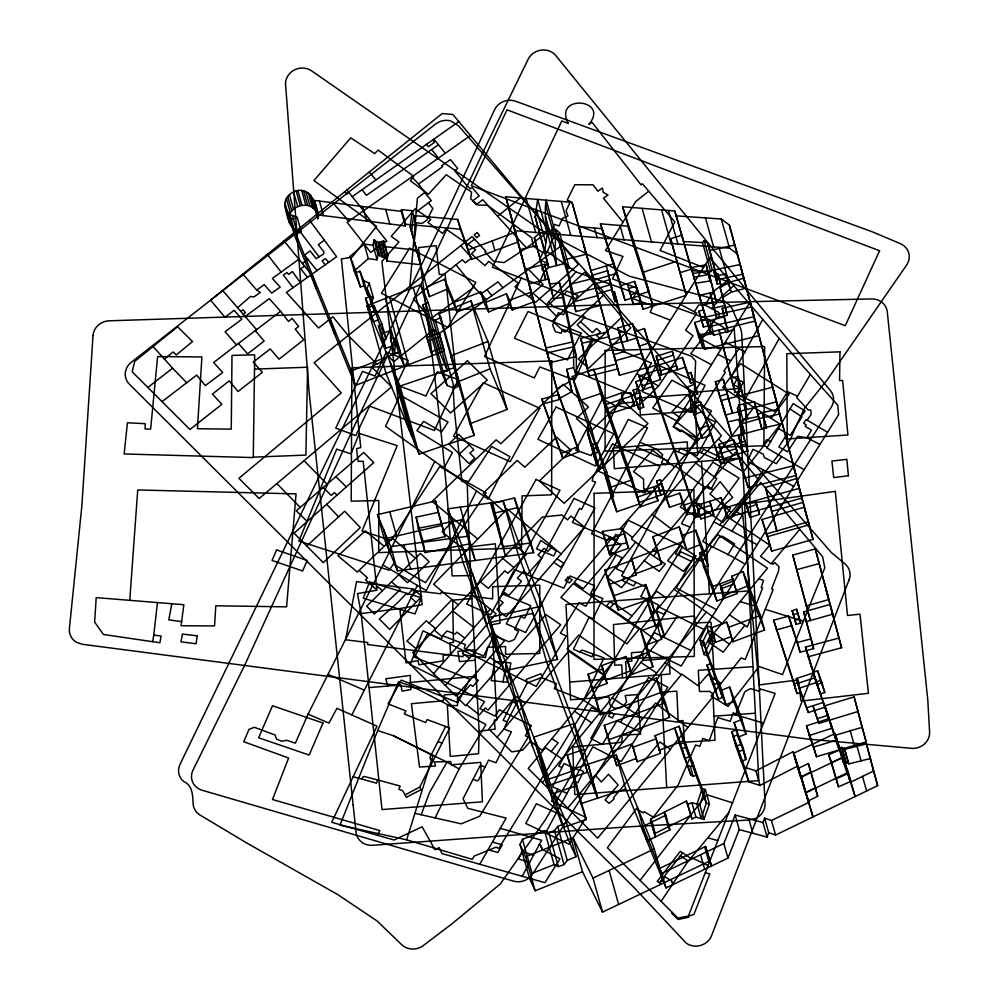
<?xml version="1.0" encoding="UTF-8"?>
<svg xmlns="http://www.w3.org/2000/svg" width="999" height="999" viewBox="0 0 999 999"><rect width="100%" height="100%" fill="white"/><g stroke="black" fill="none" stroke-linecap="round" stroke-linejoin="round"><path stroke-width="1.5" d="M576.398 377.347L573.663 367.632L573.601 346.853L547.127 352.909L559.34 398.539L572.002 391.62L569.517 379.033L576.398 377.347L576.323 356.556L563.623 297.465L553.571 298.564L548.726 278.871L545.691 279.645L534.315 237.787L539.11 233.591L555.781 229.383L559.515 232.655L559.765 234.116L557.679 234.515L567.232 268.506L569.318 268.119L569.068 266.646L565.334 263.374L556.618 265.572C550.524 244.405 542.607 222.552 546.203 200.187L572.04 202.347L581.593 236.338L729.495 248.152L737.537 254.196L812.999 539.41L771.727 551.186L762 519.492L804.245 507.23L806.68 516.371M505.731 196.728L529.22 283.816L545.691 279.645L543.868 271.778L548.663 267.595L556.618 265.572L555.019 250.587L555.756 234.178L546.203 200.187L505.731 196.728L559.34 398.539M254.508 369.118L254.67 354.845L231.993 355.369L231.256 429.158L197.44 428.721L201.898 356.943L157.617 356.556L150.649 429.158L145.08 428.983L145.23 423.688L127.422 422.752L124.163 453.958L253.284 457.592L254.508 369.118L307.605 367.22L305.881 455.082L253.122 457.18M742.307 457.967L614.373 468.693L613.324 448.076L687.187 441.895L687.787 453.484L697.552 452.659L694.43 392.245L695.616 361.014L691.495 356.218L553.521 306.718L548.688 301.848L575.973 271.94L703.421 317.295L716.832 323.239L723.189 327.21L726.76 332.679L734.203 328.771L738.723 388.524L758.815 780.606L574.787 794.592L572.614 747.077L621.878 742.294L622.115 735.139L640.609 734.253L637.861 694.53L625.187 695.566L626.535 701.86L623.476 705.906L619.43 707.991L614.135 708.204L609.927 704.757L609.003 696.865L570.566 699.775L565.996 604.457L749.125 590.859M410.277 682.417L410.377 675.386L385.826 678.771L387.749 686.013L400.786 684.864L402.11 691.121L410.864 689.547L410.277 682.417L476.161 676.198C472.415 611.176 468.943 546.141 467.195 481.068L461.95 481.431L454.395 410.577L453.047 386.138L457.255 384.94L445.117 274.338L439.248 274.463L436.051 245.629L418.431 247.64C432.255 356.78 447.602 465.846 452.06 575.899L470.779 575.536M476.161 676.198L479.108 731.293L478.571 753.733L450.262 756.418L447.352 705.556L457.467 705.594L457.604 694.03L444.218 694.892L443.256 700.786L411.413 703.696L419.505 767.07L435.539 765.971L434.315 761.937L450.661 761.55L451.436 764.797L480.681 762.387L482.43 801.797L382.005 809.565L361.176 613.561L357.48 593.568L376.923 590.234L363.211 461.326L358.117 461.363L356.543 448.738L360.751 447.54L341.383 258.941L352.01 257.205L376.561 226.386L313.948 180.544L350.724 137.862L374.662 153.596L378.122 150.075L413.711 176.361L410.414 180.794L428.434 194.256L446.291 174.738L471.565 192.12L470.729 198.938L478.034 205.107L487.287 205.17L531.755 237.812L533.241 246.079L542.832 252.647L547.077 251.473L575.973 271.94M129.77 600.299L137.725 489.972L296.054 493.868L286.601 606.843L215.796 605.781L214.56 625.961L181.069 625.724L183.866 604.72L96.204 597.614L94.63 622.077L103.446 634.477L159.89 642.757L161.089 636.013L153.759 635.039L152.71 641.57M409.865 286.288L417.37 198.289L424.712 192.482L418.581 184.003L411.8 176.91L347.128 222.302L370.691 252.46L386.775 240.996L363.199 211.401M413.211 287.587L366.995 305.682L386.113 373.663L419.118 454.083L474.225 435.339L469.917 423.813L507.08 409.465L487.962 341.471L470.929 300.836L439.023 313.736L440.821 317.495L459.927 385.489L454.333 388.236L447.077 385.489L441.795 372.814L447.39 370.754L428.271 302.759L420.754 284.69L413.211 287.587L432.317 355.582L430.906 352.073L426.81 337.5L439.123 332.63L444.255 351.036L404.383 366.283L398.626 353.059L394.617 352.997L390.522 338.424L391.246 330.232L381.743 333.753L385.839 348.326L395.342 344.805L391.246 330.232M394.617 352.997L395.342 344.805M153.759 635.039L157.455 602.609M415.896 247.552L410.202 226.736L412.212 210.664L401.511 209.69L401.261 211.376L405.357 225.949L318.743 215.01L314.648 200.449L401.261 211.376M411.563 231.593L413.586 215.522L457.629 219.455L471.391 259.478L518.244 241.883L508.678 207.892M360.402 287.013L356.306 272.452L359.927 271.204L364.023 285.764L360.402 287.013L354.208 270.979L368.331 258.641L377.147 259.84L373.052 245.267L373.938 239.947L377.859 242.407L383.778 241.084L382.767 246.428L386.863 261.001L420.679 264.723L414.298 241.308L416.308 225.225L412.212 210.664M535.177 216.795L537.637 199.425L547.202 233.416L544.73 250.786L548.663 267.595L535.177 216.795L544.73 250.786M743.044 749.887L743.281 748.101L738.149 734.764L733.141 736.563L738.586 751.635L743.044 749.887L745.778 759.602L741.32 761.35L748.838 781.88L759.989 785.439L797.177 766.283L793.081 751.71L755.893 770.866L744.742 767.307L731.78 731.705L736.775 729.907L734.115 722.564L741.92 719.442L729.632 686.987L721.827 690.109L725.923 704.682L733.728 701.56L729.632 686.987M745.778 759.602L743.281 748.101M405.357 225.949L405.606 224.263L401.511 209.69M377.147 259.84L378.034 254.52L373.938 239.947M171.778 603.758L168.819 619.88L181.731 621.64M502.959 681.992L506.605 662.412L510.901 662.999L507.092 682.18L491.171 680.631L494.992 661.45L506.605 662.412M386.863 261.001L387.874 255.657L383.778 241.084M318.743 215.01L317.832 218.756L313.736 204.183L314.648 200.449M285.402 208.416L289.847 214.398L297.24 217.432L301.336 232.005C288.574 230.469 287.05 215.647 284.99 205.582C284.24 198.501 289.772 192.844 296.129 190.846C312.05 186.688 317.37 207.068 317.832 218.756M289.498 222.989C284.128 205.782 313.099 197.49 317.457 214.872M406.643 839.822L433.004 755.556L393.406 735.714L377.697 730.556L339.96 825.174L406.643 839.822L472.19 859.315L474.263 856.018L496.203 847.152L498.726 848.488L580.769 715.222L682.604 546.603L628.234 520.279L609.815 551.723L616.358 554.482L585.764 606.343L579.045 602.684L560.377 633.179L566.308 635.976L536.226 686.4L423.052 630.794L410.239 664.522L484.503 701.585L479.92 708.641L494.992 716.121L499.25 709.752L531.393 725.649L525.324 735.739L528.234 737.125L479.67 816.295L461.188 823.825L414.523 813.248M516.258 703.433L512.45 701.922L503.071 720.416L507.042 721.79L527.247 682.829L526.136 679.407L540.909 673.751L542.657 678.109L556.53 683.678L554.22 688.586L583.591 700.174L603.983 657.841L593.294 654.095L591.995 656.793L573.376 649.313L589.21 617.145L593.106 618.531L602.884 598.463L590.596 593.756L594.53 585.639L570.017 575.998L563.811 588.124L539.872 578.658L539.398 579.82L514.448 569.555L501.96 593.706L530.694 605.656L524.612 618.119L520.879 616.57L514.635 629.382L518.531 631.218L514.51 639.447L509.04 641.758L493.906 635.789L483.678 655.931L464.123 648.164L465.459 644.592L443.044 635.876L441.346 638.948L427.734 633.453L414.36 657.142L469.78 679.245L457.829 702.622L401.273 680.119L388.062 703.858L405.894 710.938L404.37 713.948L425.624 722.564L427.122 719.58L449.7 728.009L419.717 787.087L421.116 789.672L406.331 797.252L402.709 790.646L398.826 789.36L400.174 786.063L377.622 779.919L376.486 783.166L353.159 776.722L331.705 822.277L394.068 840.022L422.14 826.785L434.94 849.724L439.223 847.602L442.02 853.596L544.917 882.704L559.952 858.815L541.77 849.013L542.245 847.939L540.609 846.94L541.183 845.654L539.248 844.63L522.165 876.31M650.461 820.416L655.469 836.862L650.461 820.416L651.111 818.805L686.35 801.123L691.97 818.943L695.978 817.207L703.945 819.417L699.849 804.857L705.306 789.422L702.197 788.548L679.045 726.298L655.057 735.701L660.327 753.396L637.212 761.762L631.93 744.03L612.649 751.148L616.745 765.709L636.026 758.591M703.945 819.417L709.402 803.995L705.306 789.422M762.974 822.539L735.152 815.009L739.248 829.582L767.07 837.112L762.974 822.539L764.61 818.131L771.465 820.479L808.903 802.372L793.081 751.71M767.07 837.112L768.706 832.704L764.61 818.131M421.178 814.759L429.545 792.457L446.953 762.162L459.115 768.905L435.139 817.919M763.561 723.126L688.398 916.046L677.896 918.056L607.38 847.751L636.4 808.678L643.206 812.924L644.118 811.688L653.346 817.157L678.159 785.027L695.566 744.979L699.737 746.378L702.809 738.423L709.228 740.634L717.831 717.544L730.169 721.365L733.366 712.574L735.501 714.809L763.561 723.126L775.174 693.393L760.264 688.935L759.327 691.283L750.349 688.623L744.829 691.795L735.501 714.809M720.654 587.587L721.328 585.876L733.216 581.081L734.34 583.866L721.153 588.761L720.654 587.587L723.376 597.302L723.875 598.463L737.062 593.581L731.855 576.223L743.019 571.59L760.451 615.459L764.547 630.032L732.829 641.808L726.685 622.19L711.625 627.684L706.867 625.799L699.912 639.86L704.008 654.432L707.542 656.093L722.464 697.439L718.343 699.163L711.088 679.682L706.992 665.122L711.113 663.598L703.446 641.52L699.912 639.86M723.376 597.302L724.05 595.591L721.328 585.876M803.408 621.203L782.529 674.6L759.165 666.545L728.046 706.405L711.101 696.016L741.071 657.966L745.316 659.39L773.101 589.597L771.628 588.973L778.558 570.953L778.983 566.67L774.787 562.624L773.139 564.01L771.091 563.836L760.464 556.368L769.692 545.154L730.619 518.918L760.676 482.392L822.627 556.755L824.774 567.857L803.408 621.203L765.284 609.328M729.47 614.835L747.302 626.972L762.624 587.999L761.188 587.512L763.511 580.369L758.753 578.783L722.265 623.651L706.343 612.012L627.734 708.366L612.15 697.864L542.445 782.667L597.689 838.149L670.629 749.3L659.815 741.982L613.374 797.926L614.085 799.025L609.053 803.308L605.094 799.949L618.156 785.039L608.541 774.3L601.336 781.967L595.192 775.099L567.744 808.104M361.85 779.133L362.612 777.21L364.21 776.46L377.622 779.919M535.152 890.771L525.599 856.78L572.951 837.749L582.504 871.74L535.152 890.771L529.545 878.396L532.042 873.326L554.083 864.635L558.354 866.62L564.06 864.572L567.257 860.401L576.098 856.667L566.545 822.676L553.583 793.456L576.71 785.589L571.291 769.68L616.158 755.019L625.711 789.023L666.021 887.936L727.971 858.066L723.875 843.493L735.152 815.009M727.971 858.066L739.248 829.582M654.557 834.989L655.207 833.378L651.111 818.805M715.371 381.693L725.311 415.134L732.429 413.199L723.264 379.345L715.371 381.693L727.946 421.89L740.359 419.043L737.474 408.254L738.835 404.97L754.445 401.91L761.937 428.971L766.495 427.847L762.374 412.649L778.296 409.19L782.392 423.763L766.47 427.21M738.835 404.97L742.931 419.543L741.57 422.827L744.655 433.578L761.937 428.971L754.445 401.91M377.697 730.556L398.451 681.867L411.763 686.151L485.964 724.45L459.115 768.905M466.945 484.178L491.658 446.478L509.927 456.68L488.124 499.188L444.105 467.919L452.46 452.522L416.933 430.644L423.651 421.341L441.583 431.868L448.089 422.077L400.075 395.179L385.527 426.323L434.777 461.463L308.067 714.148L295.354 743.194L286.85 740.284L281.73 741.246L276.486 739.11L275.125 735.002L254.345 727.297L249.026 729.345L243.731 741.72L288.624 758.016L272.502 799.512L379.87 830.594L377.435 835.326M385.839 348.326L382.542 340.234L386.064 338.661L378.022 320.055L373.339 321.69L369.655 312.887L374.363 310.851L371.041 303.134L366.945 288.574L369.305 283.229L363.736 280.769L359.927 271.204M371.041 303.134L373.401 297.789L369.305 283.229M703.596 267.445L660.077 250.462L674.824 221.853L642.444 183.791L641.046 184.84L592.12 122.377L588.811 124.475C610.539 98.614 552.659 93.831 568.356 123.539L561.813 120.916L492.432 267.295L538.548 284.49L544.38 271.416L541.783 268.831L548.201 263.436L539.41 259.952L543.119 252.085L546.565 253.197L554.807 234.827L550.536 233.029L554.507 224.438L559.078 225.936L562.499 218.331L567.932 216.009L566.058 210.739L570.491 201.498L567.207 200.112L574.787 184.74L593.019 184.827L597.926 191.246L602.372 188.012L603.159 192.245L608.016 195.03L603.471 198.214L622.964 222.215L605.506 250.574L622.964 256.443L612.499 278.896L637.387 288.224L633.241 298.851L652.971 305.744L650.237 312.362L670.429 320.167L709.765 257.605L802.409 365.534L837.749 405.232L838.648 414.622L681.181 666.008L645.529 648.376L654.258 632.592L690.896 650.486M600.436 714.735L596.341 700.162L656.355 678.096L660.451 692.669L600.436 714.735L592.195 688.848L606.98 683.478L601.798 665.584L625.886 656.505L631.755 674.5L652.909 666.695L645.004 645.466L661.363 639.397L657.267 624.825L659.665 619.48L656.318 610.901L651.885 612.25L646.665 598.925L650.749 597.489L645.679 584.527L614.185 595.616L618.281 610.189L649.775 599.088L645.679 584.527M661.363 639.397L663.761 634.04L659.665 619.48M579.795 651.96L582.005 650.012L593.294 654.095M538.548 284.49L571.715 297.165L563.548 314.81L558.379 312.762L552.647 325.15L555.419 331.693L561.088 333.254L562.637 329.433L592.944 340.347L574.637 380.132L539.822 366.933L534.29 377.897L484.503 356.518L521.191 278.234M353.159 776.722L377.035 726.173L336.95 708.328L328.958 723.114L308.067 714.148M564.672 294.468L566.283 291.071L577.897 295.354L575.799 298.751L571.715 297.165M351.91 714.797L417.382 585.389L382.967 565.022M529.545 878.396L519.992 844.392L522.489 839.335L544.53 830.644L548.801 832.629L554.507 830.569L557.704 826.398L566.545 822.676M704.033 629.545L666.296 610.639L664.26 614.397L655.868 610.626L658.791 605.107L640.784 596.54L645.829 586.925L621.678 575.774L711.45 410.814L698.676 404.782L693.818 412.799L684.54 408.304L673.289 426.648L695.928 438.049M507.042 721.79L504.045 729.133L511.438 731.83L495.954 762.774L488.561 760.077L478.671 779.782L477.222 780.906L473.026 779.345L463.061 798.763L467.807 808.341L506.118 818.106L479.732 864.297M561.987 767.519L552.497 786.75L567.07 793.356L579.308 770.304L564.023 763.548L561.987 767.519L558.778 766.083L591.433 707.554L604.245 714.06L590.846 738.486L602.36 744.442L617.132 720.579L639.934 731.905L667.881 687.237L648.638 677.447L620.566 722.277M704.008 654.432L710.963 640.359L706.867 625.799M476.585 490.909L426.323 590.584L417.382 585.389M445.691 726.373L429.995 757.279L430.532 759.615L433.404 760.801M624.288 576.985L622.439 580.631L633.766 585.926L635.801 582.292M473.026 779.345L480.394 765.134L484.977 767.007M668.194 460.714L663.511 458.966L661.375 462.874L665.958 464.747L674.05 450.149L678.346 451.96L680.219 448.339L697.127 455.594L715.609 421.953L707.18 418.244M637.225 447.315L647.527 427.759L628.259 419.418L603.221 468.069L599.875 466.77L597.24 469.43L593.181 476.548L592.182 480.894L595.616 482.08L581.518 509.365L579.482 508.479L572.402 522.415L592.894 531.143L637.225 447.315L663.511 458.966M557.779 789.148L551.485 801.123L585.988 817.444L569.13 844.23L525.749 823.476L536.363 803.745L556.418 812.824L567.07 793.356M592.894 531.143L591.508 533.778L607.454 540.521L609.552 536.675L616.858 539.797M689.922 527.097L681.605 523.738L693.343 501.486L701.847 505.232L675.474 553.896L678.771 555.269L680.631 551.748L702.484 561.588L711.663 546.416L732.067 556.493L745.029 564.073M613.523 538.411L615.696 534.34L619.005 535.639L610.314 552.509L622.002 557.592L616.371 568.881L623.663 572.14M661.026 457.854L662.699 454.707L656.281 449.113L639.884 442.27M695.966 502.547L704.457 486.7L711.088 489.223L716.832 478.284L714.26 477.285L722.24 462.312L699.188 451.848M545.616 832.916L556.418 812.824M762.799 319.393L731.368 376.473L743.393 382.118L736.7 394.38L775.149 411.638L787.549 391.62L797.489 396.178L810.401 374.438M539.248 844.63L541.608 840.234L500.249 828.308M736.987 379.108L733.79 384.902L740.209 387.999M698.613 559.84L702.072 553.646L706.156 555.494M745.479 398.389L779.232 338.511M715.496 459.278L717.444 455.819L703.346 449.263L701.223 452.822M713.81 521.89L719.892 524.987L730.556 508.016L723.663 504.707L702.747 541.371L711.663 546.416M693.531 557.554L676.236 587.999L716.47 609.665M789.997 408.928L801.173 416.358L805.182 411.039L793.169 403.571L766.87 448.064L804.158 469.755M720.966 683.566L708.054 674.325L698.039 685.701L681.793 674.125L657.267 703.708L656.917 704.295L687.924 727.484L670.242 749.063M801.173 416.358L801.972 416.82L790.184 435.314L787.224 433.678L778.858 446.928L787.599 451.81L797.639 436.313L806.83 437.737L811.438 430.132L805.169 426.311L806.218 424.837L803.583 423.214L806.143 419.58L827.584 432.267M797.489 396.178L796.64 397.565L808.316 410.127L810.738 409.865L811.163 414.41L807.067 420.242M622.964 222.215L635.776 201.461L648.763 191.234M684.54 408.304L749.213 303.459M727.809 554.882L734.652 543.818L722.177 536.151L718.893 537.637L712.961 547.165M703.658 407.142L725.374 372.152L723.813 371.191L738.848 348.763L745.266 351.998M670.429 320.167L616.883 405.307L630.219 408.354L637.724 397.802L643.456 400.924L658.503 386.026L693.056 335.789L685.651 330.244L696.778 313.099L680.381 304.333M639.934 731.905L621.303 761.45L592.844 746.84L579.944 769.767L583.603 771.49L577.784 782.829L573.726 781.018M793.706 486.376L763.548 470.104L736.7 511.8L742.319 515.222L731.942 531.168L719.892 524.987M687.924 727.484L712.861 696.965M663.561 637.112L677.235 616.208M694.218 311.75L698.726 304.982L704.919 305.007L714.535 290.534L728.758 279.67M720.878 349.475L701.872 339.373L716.445 317.382L718.094 318.419L718.993 317.207L718.918 312.525L704.919 305.007M661.113 901.323L687.287 862.437L728.92 812.424M781.493 456.593L776.373 463.673L764.435 457.654L763.248 454.158L752.984 449.338L747.776 460.227L748.438 462.025L763.548 470.104M694.118 403.084L680.706 418.194L671.915 411.838L687.337 394.905L721.44 435.689L699.437 459.702L688.373 451.423L620.416 528.321L632.579 537.412L698.925 459.24M649.999 553.034L635.576 542.182L607.23 577.734L621.553 587.574L735.551 452.247L758.303 479.47L722.876 522.577L693.256 501.998M706.343 612.012L673.9 589.16L640.996 629.258L606.655 605.794L610.102 601.585L613.448 604.045L614.123 603.259L631.93 615.933L645.267 600.012L647.739 601.785L656.568 591.246L666.608 598.089M771.216 418.206L789.198 394.18L740.609 363.599L722.677 387.55L780.444 424.288L743.393 471.89L717.145 454.632L754.195 407.03M548.688 301.848L546.465 304.77L532.504 292.807L528.783 296.74L514.972 286.725L518.394 283.192L488.798 261.438L484.902 265.534L471.478 253.908L475.499 249.65L445.891 228.983L442.594 233.429L427.922 222.415L430.819 219.58L415.01 208.891L391.208 236.351L398.938 241.958L381.905 261.451L422.177 604.657L399.787 608.566L361.176 613.561M729.395 644.13L723.189 652.235L708.428 641.97L715.109 633.865L729.395 644.13L744.892 625.349M673.9 589.16L717.881 534.527L767.519 568.206L758.753 578.783M649.725 553.409L653.621 556.081L656.455 552.447L652.684 549.862M682.617 852.884L680.282 851.298L657.23 881.38L659.328 882.654L682.617 852.884L690.721 858.266M640.034 880.406L706.555 794.667L732.692 802.884M632.579 537.412L631.368 538.923L635.576 542.182M574.487 711.213L603.646 675.087L568.731 651.111L497.077 737.25L511.763 751.897L522.677 750.149L530.432 741.246L542.207 750.361L574.487 711.213L591.745 722.851M612.15 697.864L657.767 641.545L640.996 629.258M628.221 620.479L631.93 615.933M595.379 775.486L655.481 703.171L657.267 703.708M544.83 747.264L551.098 751.535L558.191 742.881L551.91 738.623M723.014 505.781L732.692 497.539L720.167 481.655L709.977 493.906L731.28 512.35M721.877 623.413L713.935 633.016L715.109 633.865M771.503 563.411L799.737 529.283M545.479 747.677L528.221 768.431L542.445 782.667M711.6 308.579L721.44 296.878L733.828 285.627M712.125 424.475L696.74 441.945L681.58 430.119L680.182 431.668L673.401 426.573L680.706 418.194M561.013 553.908L552.16 546.478L547.914 551.373L544.155 548.251L537.974 554.932L541.808 558.066L527.534 574.225L523.638 571.166L517.432 578.109L521.528 581.281L508.678 595.641L504.595 592.582L498.613 599.113L503.134 602.534L496.878 609.44L506.118 616.708L584.565 527.235L570.916 516.046L567.494 519.842L561.788 514.997L542.232 517.07L412.649 652.609L455.994 696.103L504.383 640.958L492.282 632.479L445.379 685.426M609.939 608.054L613.448 604.045M433.591 673.651L490.347 609.165L496.078 613.761L462.462 653.159L469.468 658.279M466.533 704.832L545.941 614.61L560.701 624.75L488.124 710.039L485.327 707.941L479.395 714.897L466.533 704.832L465.634 705.781L458.366 698.513L470.417 684.715L472.764 686.413L478.321 680.331L473.164 676.485M688.373 451.423L696.74 441.945M683.628 241.571L702.459 242.52L704.12 240.684L708.004 243.619L717.607 279.67L742.831 274.226M638.686 296.016L624.999 300.2L620.903 285.627L634.59 281.443L643.131 309.253L686.263 295.304L670.591 238.699L681.817 235.152L691.82 270.717L710.651 271.653L712.312 269.83L704.12 240.684M515.359 545.604L526.286 554.433L513.998 567.544L507.842 573.276L504.795 570.866L488.336 588.361L480.482 581.967M416.059 602.31L389.672 629.407L379.258 618.98L397.727 602.597L406.318 593.643L407.829 594.442L413.224 588.761L421.79 596.44L416.059 602.31L410.514 597.315L416.221 591.558M416.271 648.826L406.98 641.108L417.757 629.208L426.286 620.779L429.108 623.176L451.96 599.675L458.404 604.982M593.881 283.291L621.79 317.158L595.879 342.02L577.197 324.9L584.827 317.12L582.592 315.209L564.897 332.23L552.372 321.054L593.881 283.291L584.74 272.178L546.828 306.306L556.805 316.671M552.16 546.478L507.205 508.953L433.591 584.253L451.96 599.675M391.533 581.755L400.299 589.56L374.413 614.01L366.695 606.206L420.392 553.384L429.145 561.688L407.417 582.654L398.651 574.725M477.772 538.998L454.533 519.792L442.17 531.905L465.909 551.148M384.165 546.278L365.297 530.831L337.974 555.869L357.355 572.04L392.495 538.274L415.409 558.241M595.879 342.02L578.259 358.928L588.698 368.294L630.819 327.797L621.79 317.158M582.592 315.209L603.583 295.13M459.378 454.008L469.218 444.905L473.726 449.7L469.917 453.096L474.775 458.104L469.08 463.598L448.938 443.868L458.866 434.403L469.218 444.905M306.718 546.066L344.692 511.201L360.264 527.584L323.301 562.674L294.043 533.179L373.763 462.599L363.711 452.51L296.266 510.826L307.28 521.478M256.581 329.682L237.587 307.704L250.449 296.441L253.908 296.953L260.327 292.457L256.743 290.135L242.882 274.126L210.614 300.15L224.975 317.257L234.178 310.302L241.895 319.193L225.125 331.693L236.476 344.955L280.619 311.351L288.536 321.453L292.12 318.356L298.626 326.511L295.229 329.096L303.758 339.722L279.058 359.19L270.254 348.938L253.247 362.075L262.362 372.34L238.062 391.521L229.27 380.881L212.4 394.093L221.89 404.308L189.922 429.483L132.218 371.815L134.69 361.401L177.572 326.76L192.52 341.558L176.299 354.92L173.189 351.96L164.36 358.991L153.059 346.553M354.208 270.979L350.112 256.418L364.235 244.068L373.052 245.267M562.137 245.192L549.725 230.319L526.485 247.939L504.07 262.612L493.518 261.238L485.064 251.998L485.926 251.348L472.115 236.551L314.123 362.724L341.283 392.944L238.911 478.321L259.178 498.513L391.62 386.838L372.003 367.282L376.486 363.611L377.247 364.36L388.324 356.156L393.856 361.663L433.741 329.608L438.536 334.003L562.137 245.192L578.309 264.473L535.327 302.572L529.058 296.441L543.069 284.403L528.533 269.318M672.377 912.524L671.64 913.136L678.021 919.48L688.623 917.269L688.923 915.983L693.88 914.472L709.777 873.963L705.406 872.639M549.725 230.319L452.859 114.46L442.17 113.536L346.953 189.91L348.938 192.47L346.99 194.068L344.805 191.658L242.882 274.126M344.805 191.658L346.953 189.91M418.581 184.003L442.607 166.721L441.695 165.647L450.474 159.628L457.729 168.506L454.732 170.692L465.871 184.365L470.379 188.886L472.115 187.512L479.245 195.916L472.777 200.799L476.223 204.658L482.779 199.713L497.564 216.271L521.803 196.84M460.751 245.667L471.715 257.904L465.322 262.799L462.287 259.74L413.361 298.738L430.844 318.569L474.075 287.225L486.438 299.638M162.025 401.648L196.653 375.075L205.307 385.577L222.702 372.502L213.649 362.537L236.476 344.955M147.864 387.45L172.59 368.206L186.813 382.829M416.146 211.988L431.293 200.662L424.712 192.482M243.244 314.26L245.479 312.575L243.007 309.715L240.734 311.376M256.743 290.135L264.161 284.615L271.678 293.132L280.195 287.1L272.365 278.409L298.913 259.203L311.476 274.525L336.638 256.743L309.59 220.317M302.385 263.461L307.917 259.34L317.095 270.604M474.662 239.198L467.057 244.842L464.76 242.507M245.167 316.508L269.33 298.651L280.619 311.351M324.35 240.222L318.294 244.668L323.988 251.935L323.614 253.983L316.159 258.641L310.065 250.886L304.508 255.12L307.917 259.34M480.894 294.081L497.989 281.78L502.897 287.749M304.508 266.109L300.711 268.856L307.542 277.335M348.938 192.47L352.247 196.628L458.903 121.528M311.476 274.525L286.413 292.395L318.544 328.047L332.892 316.758L348.201 335.539L376.486 363.611M470.504 135.477L411.8 176.91M445.367 153.297L438.436 144.743L366.371 195.379L362.063 189.673M374.775 239.947L379.533 255.644L383.579 257.13L387.874 255.657M727.322 315.284L720.192 287.762L728.383 282.505L743.756 278.296L740.097 264.523L713.636 270.117L717.245 284.153L720.541 283.504L720.891 285.264L728.708 283.704L731.118 292.22L722.926 297.465L727.322 315.284L716.758 317.769L710.102 292.982L699.225 295.342L691.121 267.62L706.218 264.735L710.027 280.931L695.604 283.279L693.855 277.322L708.94 274.438M556.605 388.823L569.268 381.905L566.795 369.318L573.663 367.632M405.119 794.867L419.717 787.087M655.207 833.378L690.446 815.696M801.186 776.785L810.888 771.94L808.416 763.586L798.563 768.219L812.999 816.945L801.186 776.785L808.016 801.061L817.706 796.228L810.888 771.94M428.271 302.759L422.689 304.82L427.959 317.495L435.227 320.254L440.821 317.495M616.158 755.019L637.337 807.08L646.89 841.083L669.917 829.769L668.244 826.697L664.148 812.125L665.821 815.196L642.794 826.51L661.925 873.363L666.021 887.936M862.512 776.423L873.551 771.041L866.445 743.893L844.754 749.337L844.267 748.251L842.232 748.663L841.67 747.352L839.372 747.951L851.011 782.005L862.512 776.423L866.608 790.983L775.561 835.039L768.706 832.704M866.608 790.983L877.646 785.614L866.445 743.893M723.875 843.493L661.925 873.363M806.181 792.657L848.288 772.302L843.218 757.454L831.668 762.487L838.486 786.775L850.049 781.742L843.218 757.454M808.416 763.586L815.246 787.874L805.394 792.507L793.805 753.221L835.014 733.516L855.107 796.578L848.288 772.302M835.014 733.516L841.845 757.791L800.636 777.509L797.177 766.283M659.752 868.368L705.556 846.478L711.488 866.058L705.556 846.478M582.504 871.74L602.572 912.112L709.652 861.051M602.572 912.112L593.019 878.121L654.295 848.938L637.337 807.08M382.542 340.234L378.446 325.662L381.968 324.101L373.926 305.482L369.243 307.118L365.559 298.326L370.267 296.278L366.945 288.574M838.486 786.775L828.683 754.794L840.496 749.562M835.514 779.083L847.327 773.838L841.845 757.791M721.827 690.109L718.88 682.642L714.248 684.59L718.343 699.163M718.88 682.642L722.464 697.439L718.381 682.866L711.113 663.598L715.209 678.159L711.088 679.682M691.97 818.943L687.874 804.37L691.882 802.647L699.849 804.857M444.742 279.258L426.698 286.975L429.433 296.691L447.477 288.961L444.742 279.258L454.258 302.285L456.993 311.988L483.479 301.661L480.744 291.958L454.258 302.285M572.327 376.498L591.133 428.009L587.524 429.358L587.574 433.042L590.022 440.834L592.657 444.592L596.241 443.094L606.73 472.015L613.561 496.303L611.288 497.065L616.745 511.75L639.372 503.983L632.042 478.221L593.706 369.293L572.327 376.498L579.158 400.786L597.951 452.297L594.355 453.646L594.405 457.33L596.853 465.122L599.487 468.881L603.059 467.382L596.241 443.094M506.468 293.743L509.203 303.459L488.598 312L485.876 302.297L506.468 293.743L509.552 300.299L512.275 310.002L533.953 301.798L529.857 287.225L549.862 362.625L576.323 356.556L572.227 341.995L559.527 282.892L549.475 284.003L544.63 264.298L525.137 269.243M743.019 571.59L747.115 586.163L724.05 595.591M562.712 458.279L561.338 453.421L577.547 446.753L558.828 394.468L541.833 399.076L562.712 458.279L578.921 451.61L577.547 446.753M732.966 579.02L719.779 583.903L723.875 598.463L716.845 600.948L703.858 567.407L699.762 552.834L703.858 551.161L695.691 530.294L682.529 535.327L686.625 549.887L699.787 544.855L695.691 530.294M703.858 567.407L707.954 565.734L703.858 551.161M459.927 385.489L458.141 381.718L490.034 368.831L470.929 300.836M746.016 757.816L738.211 737.137L746.016 734.015L741.92 719.442M659.153 750.261L683.141 740.871L679.045 726.298M430.906 352.073L443.219 347.202M426.81 337.5L428.221 341.009L440.159 336.463L439.123 332.63M633.191 390.234L638.174 388.286L639.597 392.657L643.693 407.23L638.698 409.028L633.191 390.234L638.698 409.028M469.917 423.813L450.799 355.819L487.962 341.471M700.324 401.76L710.988 435.089L701.947 438.361L690.846 404.895L700.324 401.76L703.059 411.476L696.428 413.574L690.571 396.578L687.836 386.863L694.904 384.14L690.784 372.49L688.011 373.526L690.734 383.229L693.506 382.192L690.784 372.49M690.571 396.578L697.639 393.856L694.904 384.14M385.264 298.289L404.383 366.283L355.369 385.489L351.273 370.929L400.287 351.71L394.53 338.486L390.522 338.424M468.668 249.762L515.509 232.168L531.218 292.083L509.552 300.299M593.706 369.293L600.536 393.581L607.904 414.448L634.502 405.719L631.768 396.004L630.594 392.632L621.266 393.044L603.271 399.35L636.138 492.794L661.9 484.09L664.622 493.806L660.976 495.092L659.452 490.734L656.73 481.019L660.289 479.682L669.53 507.267L682.517 502.909L679.782 493.194L666.795 497.552M659.452 490.734L663.011 489.398L660.289 479.682M605.894 680.144L629.982 671.066M692.17 760.626L696.266 775.187L693.131 776.298L690.883 775.012L684.727 758.478L680.631 743.905L685.139 742.207L689.235 756.78L706.293 803.121L701.136 818.568L697.04 803.995L702.197 788.548L706.293 803.121L709.402 803.995M618.281 610.189L608.99 584.577L636.251 574.875L635.714 573.713L661.575 564.123L652.772 536.75L679.208 526.898L682.529 535.327M656.867 551.323L683.304 541.47L679.208 526.898M635.714 573.713L631.618 559.153L657.479 549.562L652.772 536.75M645.004 645.466L640.921 630.906L657.267 624.825M732.829 641.808L728.733 627.247L760.451 615.459M625.886 656.505L627.659 659.939L648.813 652.135L640.921 630.906M616.745 765.709L604.245 725.336L665.446 702.796L656.355 678.096M608.341 739.909L669.542 717.357L665.446 702.796M355.369 385.489L294.243 234.603L290.16 220.042L297.24 217.432M294.243 234.603L301.336 232.005M710.963 640.359L715.721 642.257L730.781 636.763M701.947 438.361L699.225 428.646L708.254 425.374L720.841 463.898L738.923 458.366L733.516 439.635L719.03 444.305L724.45 462.624L719.03 444.305M592.195 688.848L588.099 674.275L602.884 668.918L601.798 665.584M527.247 682.829L542.345 677.372M637.212 761.762L633.116 747.19L656.231 738.835L655.057 735.701M634.602 394.455L639.597 392.657M693.568 414.61L696.428 413.574L687.836 386.863M737.225 746.777L741.32 761.35L735.876 746.265L740.871 744.48L736.775 729.907M608.99 584.577L604.894 570.017L632.155 560.302L636.251 574.875M716.845 600.948L712.762 586.388L719.779 583.903M718.106 454.183L736.201 448.651M609.777 554.857L605.681 540.284L624.5 533.666L622.602 528.521L602.409 531.393L609.777 554.857L628.596 548.239L624.5 533.666M663.761 634.04L660.414 625.474L655.981 626.823L650.761 613.498L654.845 612.062L650.749 597.489M688.149 765.296L690.396 766.583L693.531 765.484L686.5 747.065L681.992 748.763L690.883 775.012M638.174 388.286L642.27 402.859L634.502 405.719L633.329 402.347L624 402.747L606.006 409.066L599.175 384.777M648.463 372.939L652.497 386.501L643.231 389.747L639.123 376.186L657.829 369.83L656.493 365.771L682.442 357.492L688.011 373.526M641.857 385.901L660.551 379.545L644.367 328.559L634.964 331.668L645.891 367.932L696.503 516.008L723.85 507.467L727.484 517.707L748.064 511.525L750.149 517.42L759.565 514.373L755.456 500.611L745.878 503.196L745.341 501.81L724.75 507.992L721.116 497.752L693.768 506.293L696.503 516.008M643.693 407.23L635.776 381.668L649.762 376.798L693.768 506.293M638.498 391.383L643.231 389.747L639.123 376.186M640.371 506.793L637.637 497.077L655.207 491.008L653.821 486.85L657.941 500.711L640.371 506.793L607.904 414.448L601.086 390.159M616.745 511.75L609.914 487.475L632.554 479.695L632.042 478.221M366.995 305.682L400 386.101L455.119 367.345L450.799 355.819M792.182 610.714L796.553 609.228L797.951 613.374L800.686 623.089L796.178 624.375L792.182 610.714L796.178 624.375M794.904 620.429L799.287 618.93L796.553 609.228M549.487 778.883L572.614 771.016L567.195 755.107L583.803 749.5L532.929 613.299L490.459 622.29L533.666 737.2C551.173 775.923 556.93 818.693 576.098 856.667M572.614 771.016L586.263 819.58L563.149 827.447L462.962 562.25L447.952 508.828L503.221 501.236L542.532 606.031L557.542 659.452L504.108 670.853L489.085 617.432L447.952 508.828M579.158 400.786L600.536 393.581M611.288 497.065L604.457 472.777L606.73 472.015M586.263 819.58L580.844 803.671L625.711 789.023M638.873 502.509L660.976 495.092L656.73 481.019M644.367 328.559L648.463 343.132L639.06 346.241L632.442 323.501L617.869 327.934L624.5 351.486L613.861 354.757M651.186 382.642L647.09 368.082L656.455 364.972M808.366 712.512L797.726 683.366L814.784 677.759L818.868 689.135L824.774 707.267L808.366 712.512L799.088 688.224L796.365 678.521L813.423 672.901L839.21 749.887L866.183 741.895L854.108 696.877L824.974 705.769L829.058 720.329L818.843 723.376L812.949 705.756L818.843 723.376M799.088 688.224L816.158 682.604L813.423 672.901M605.182 404.732L634.565 395.092L635.963 399.313L640.971 397.515L635.776 381.668M683.191 240.01L674.762 210.976L622.614 206.743L632.167 240.747L653.034 306.119L643.481 272.128L676.71 261.313M797.889 682.717L800.624 692.432L797.027 693.593L794.305 683.878L797.889 682.717L796.365 678.521M679.782 493.194L684.278 505.019L692.457 502.36L695.192 512.075L687.012 514.735L682.517 502.909M817.507 684.278L822.052 682.804L817.657 670.816L813.498 672.09L816.22 681.805L820.379 680.531L824.787 692.519L820.241 693.993L816.158 682.604M723.126 458.866L747.677 450.961L738.773 419.405M750.149 517.42L747.414 507.704L756.767 504.52M682.442 357.492L685.177 367.207L661.538 374.787L657.442 360.214L673.501 355.07L672.29 351.298L656.293 356.256L661.538 374.787L659.215 375.487L648.463 343.132M806.505 725.811L829.07 718.593L836.475 740.172L813.773 747.015L806.505 725.811L809.24 735.526L816.495 756.718L839.21 749.887L824.974 705.769M809.24 735.526L831.792 728.308L827.696 713.736M738.411 435.901L743.318 452.347L738.411 435.901L742.994 434.44L744.942 441.246L734.877 444.493L748.114 487.537L796.091 475.487L779.67 414.048L763.748 417.507L740.134 424.25M741.133 445.604L745.729 444.143L747.677 450.961M806.992 707.654L823.413 702.409L827.696 715.471L817.482 718.518M643.131 309.253L639.035 294.68L648.938 291.546L628.071 226.174L600.436 223.813L624.999 300.2M686.263 295.304L680.144 272.69L691.383 269.156L674.762 210.976M660.389 370.829L676.385 365.871L677.584 369.642L672.29 351.298M698.151 509.215L711.038 505.257L709.765 501.286L713.773 514.972L700.886 518.918L696.728 505.382L700.886 518.918M590.896 270.492L613.823 263.686L601.798 228.671L578.858 226.636L595.779 288.212L572.552 294.043L569.83 284.34L593.044 278.496L611.101 344.892L621.765 341.77L617.869 327.934M593.631 280.207L616.558 273.401L600.436 223.813M636.538 338.074L621.965 342.507L624.5 351.486M829.058 720.329L858.203 711.45M619.243 332.792L624.924 331.069L614.273 291.508L612.312 291.883L609.565 279.732L594.517 284.041L613.836 354.608M719.467 396.266L727.359 393.918M835.114 735.314L862.087 727.334L854.108 696.877M630.731 294.805L638.111 292.632L635.951 286.301L628.671 288.524L633.453 304.52L640.834 302.347L634.59 281.443M632.442 323.501L645.891 367.932L619.517 375.262L609.74 340.047L620.404 336.913M720.354 448.052L734.827 443.793M766.096 534.065L808.341 521.803L812.999 539.41M771.34 511.513L802.884 502.372L796.615 478.608L765.521 487.4L776.81 530.931L765.521 487.4M595.879 288.898L610.938 284.59L607.704 270.629L592.257 275.349L597.24 293.756L612.3 289.448L606.343 265.771M762 519.492L767.632 536.613L808.903 524.85M793.456 614.66L797.951 613.374M797.027 693.593L773.638 620.204L788.598 616.096L800.137 652.222L813.661 648.613L803.646 611.937L830.069 604.445L841.583 647.752L808.216 656.768L805.481 647.065L838.86 638.049M813.661 648.613L806.368 621.653L832.804 614.148L815.284 548.926L792.794 555.082L810.351 620.504L792.794 555.082M806.255 605.943L828.708 599.587L815.284 548.926M750.024 302.148L759.09 335.602L705.132 349.163L703.221 348.351L698.701 337.1L694.605 322.527L706.293 318.956L709.952 320.617L723.863 316.758L722.265 308.254L750.024 302.148L754.12 316.72L708.416 326.735L691.121 267.62M707.317 318.756L711.413 333.329L714.048 335.189L727.959 331.318L722.265 308.254M708.129 325.849L703.483 327.01L698.888 311.188L703.558 309.89L710.489 333.841L698.701 337.1M701.623 320.891L706.281 319.605L699.225 295.342L701.947 305.057L716.395 301.835L708.266 271.004L692.869 273.564M746.49 287.999L731.118 292.22L725.986 273.988L718.169 275.549L717.819 273.788L714.51 274.438M776.373 629.919L791.333 625.799M796.89 569.655L819.38 563.498M543.206 403.921L560.189 399.325L578.921 451.61M753.271 314.535L776.598 401.798L732.429 413.199L723.264 379.345M788.598 616.096L797.402 642.507L810.938 638.898M557.679 234.515L563.661 260.002L586.226 254.221L572.04 202.347M870.529 758.466L848.85 763.91L848.363 762.824L846.328 763.236L845.766 761.925L843.468 762.512L836.638 738.236M519.667 249.825L536.138 245.654M694.605 322.527L699.125 333.778L701.048 334.59L754.994 321.041M573.089 301.898L597.714 295.729L600.449 305.432L575.811 311.613L569.83 284.34M698.888 311.188L700.749 317.295L705.394 316.134L705.681 317.033L751.398 307.005L743.756 278.296L748.513 295.567M617.744 368.906L589.11 376.049L587.737 371.191L616.383 364.048M745.391 477.822L793.368 465.784L799.337 488.324L755.456 500.611L759.565 514.373M757.841 414.398L762.374 412.649M708.004 243.619L709.415 250.537L734.64 245.092L745.167 283.067M587.737 371.191L580.781 338.386L607.592 331.855M580.781 338.386L582.142 343.244L608.953 336.713L606.218 326.998M742.931 419.543L758.541 416.483M716.395 301.835L713.661 292.12L710.102 292.982L716.758 317.769M714.023 308.054L724.6 305.569M530.881 542.957L502.797 546.728L492.345 503.209L514.41 498.002L530.881 542.957L533.616 552.659L397.49 570.891L384.315 538.936L377.497 514.647L435.564 501.011L445.03 536.663L422.977 541.408L416.146 517.132L438.211 512.387L445.03 536.663M384.315 538.936L442.382 525.287M492.345 503.209L495.067 512.924L517.132 507.717L533.616 552.659M545.766 348.052L572.227 341.995M778.296 409.19L772.514 387.225L721.216 400.562L732.042 436.451L744.455 433.616L737.474 408.254M489.085 617.432L542.532 606.031M711.001 280.719L710.027 280.931L706.218 264.735M742.07 391.009L735.064 392.407L719.005 330.032L730.968 377.834L737.974 376.436L746.565 409.365M416.146 517.132L418.256 528.296L462.774 519.605L468.381 536.188L390.671 546.603L377.497 514.647M418.256 528.296L425.087 552.572L469.592 543.893L475.212 560.476L460.202 507.055M612.312 291.883L615.034 301.598L616.995 301.223L627.659 340.784L623.563 326.211M711.413 333.329L710.489 333.841M606.505 545.966L626.698 543.081L628.596 548.239M479.108 731.293L495.154 729.108L494.218 720.154L496.765 719.904L492.12 624.712L500.037 623.164L495.354 543.781L469.268 546.99M713.636 270.117L716.37 279.832L717.607 279.67L709.415 250.537M752.984 666.695L698.276 670.304L699.475 691.495L709.702 691.395L712.961 693.968L715.009 740.259L684.477 742.22L682.954 720.516L678.171 721.328L676.81 691.183L661.588 692.27L666.695 787.687M474.737 649.775L457.904 651.36L459.478 661.563L475.287 660.214M369.056 687.624L387.749 686.013M569.78 682.067L670.017 674.025L669.218 658.304L643.094 660.464L642.644 651.81L631.43 652.734L631.843 661.113L625.699 661.613L626.498 677.584M694.43 392.245L738.723 388.524M472.028 598.638L452.684 600.099L453.446 642.369L449.825 642.832L450.699 654.17L443.169 655.182L443.194 660.901L418.931 664.772L417.957 660.589L406.044 662.911L399.787 608.566M714.21 716.158L755.369 713.224M378.034 254.52L378.871 254.508M676.123 215.834L721.303 219.018L729.357 225.062L737.537 254.196M581.593 236.338L515.297 230.719M471.391 259.478L460.364 229.171L405.606 224.263M415.209 222.69L422.077 223.414L427.023 219.88L432.854 208.454L428.371 202.872M382.767 246.428L416.583 250.15M487.987 849.799L497.864 852.459L502.31 844.942L492.482 842.032M707.841 837.811L717.894 840.634M740.209 601.585L755.469 606.256M533.566 855.156L522.002 851.435L518.369 858.815L529.607 862.512M437.949 741.583L442.145 743.206M678.346 451.96L686.775 455.482M593.631 529.77L609.552 536.675M327.922 674.375L364.086 690.047M364.023 285.764L367.832 295.329L373.401 297.789M725.286 342.395L738.848 348.763M691.333 857.567L708.091 865.571M678.771 555.269L691.37 561.363M446.953 762.162L393.406 735.714M717.819 354.358L730.831 360.776M770.654 441.62L766.658 439.61L763.436 445.154L767.332 447.252M806.83 437.737L819.979 444.418M658.129 606.443L666.296 610.639M757.167 544.717L731.942 531.168M711.45 364.722L690.784 353.596L701.872 339.373M676.735 420.979L652.747 408.017L671.99 380.194L694.33 392.432M673.326 883.216L671.49 882.229L672.115 881.268L665.109 876.835L659.977 883.066L659.328 882.654M636.725 373.663L658.503 386.026M778.358 428.496L787.224 433.678M495.966 650.561L507.892 657.879M680.282 855.843L688.511 861.051M583.453 700.099L600.836 711.7M551.098 751.535L561.675 758.678M640.883 662.312L656.593 673.014M653.621 556.081L665.222 564.01L659.203 571.416L643.918 560.451M556.893 558.628L564.023 563.523L560.589 567.07L553.671 562.262M627.734 708.366L642.807 718.706M434.777 461.463L444.105 467.919M525.574 703.146L515.721 696.303L488.811 728.983L497.077 737.25M489.985 657.342L501.373 665.247M707.205 485.639L713.211 489.997M675.386 466.108L705.369 487.849M664.947 662.712L681.318 674.637M695.616 462.987L714.522 476.998M464.747 638.074L456.855 632.167L455.257 634.015L447.028 630.968L441.783 636.438L434.228 630.082M674.662 467.008L652.459 450.299L633.566 471.665L643.606 479.145L643.668 488.186L650.961 493.756M712.312 269.83L716.196 272.764M677.072 422.39L699.213 439.185M651.997 514.198L670.816 528.571M452.909 610.988L474.013 627.572M469.917 593.006L490.347 609.165M502.947 558.603L513.611 567.295M454.533 519.792L432.167 501.373L496.091 439.822L500.786 443.768L563.249 384.303L588.423 406.98L576.435 418.519L590.609 431.368L622.527 400.574L647.964 423.539L564.148 503.321L539.435 480.919L571.103 450.349L556.518 437.112L524.8 467.232L517.207 460.427L483.216 493.169L504.308 511.875M429.108 623.176L435.651 628.671M382.392 590.759L377.822 586.763L375.649 588.911L365.534 579.87L367.432 577.822L359.178 570.367M599.712 338.324L596.74 335.564L600.374 331.88L596.615 328.521L592.419 332.642L580.481 321.566M336.014 476.785L346.303 486.863M323.002 487.287L331.231 495.429L334.44 492.569L336.888 495.154M277.06 483.778L300.15 507.317M304.395 461.001L326.773 483.866M326.648 504.27L338.536 516.808M497.564 216.271L526.485 247.939M164.36 358.991L172.59 368.206M238.424 343.469L247.64 353.858L264.173 341.034L255.282 330.669M718.631 438.773L733.004 455.232M222.627 290.484L237.587 307.704M332.18 202.01L348.813 221.191M369.218 172.065L375.936 179.945M328.634 262.412L325.562 258.641L322.09 260.814L325.174 264.835M284.066 240.946L298.913 259.203M433.891 139.123L438.436 144.743M431.58 149.513L438.474 158.042M486.95 289.623L491.833 295.692M455.944 264.71L474.075 287.225M352.247 196.628L363.673 210.889M267.345 254.408L281.131 272.115M293.082 287.625L283.329 275.075L287.025 272.527L288.599 274.438L292.407 271.541L300.274 282.53M298.364 229.358L319.081 256.818M426.548 144.281L428.346 146.716L434.428 142.42L432.767 139.922M572.951 837.749L593.019 878.121M480.744 291.958L485.876 302.297M483.479 301.661L488.598 312M686.35 801.123L687.874 804.37M509.203 303.459L512.275 310.002M631.618 559.153L632.155 560.302M519.992 844.392L525.599 856.78M490.034 368.831L507.08 409.465M447.39 370.754L439.86 352.684L420.754 284.69M447.477 288.961L456.993 311.988M378.446 325.662L381.743 333.753M726.685 622.19L728.733 627.247M290.16 220.042L351.273 370.929M737.062 593.581L731.855 576.223M747.115 586.163L764.547 630.032M683.304 541.47L686.625 549.887M722.976 697.215L725.923 704.682M699.787 544.855L707.954 565.734M649.775 599.088L654.845 612.062M828.683 754.794L831.668 762.487M699.762 552.834L712.762 586.388M350.112 256.418L356.306 272.452M683.141 740.871L689.235 756.78L684.727 758.478L678.783 742.444L674.687 727.871L680.631 743.905M733.728 701.56L746.016 734.015M557.542 659.452L518.244 554.657L503.221 501.236M631.93 744.03L633.116 747.19M706.992 665.122L714.248 684.59M604.457 472.777L609.914 487.475M602.409 531.393L605.681 540.284M660.451 692.669L669.542 717.357M663.011 489.398L669.53 507.267M603.059 467.382L613.561 496.303M604.894 570.017L614.185 595.616M647.09 368.082L641.795 353.359L615.421 360.689L613.648 354.333M541.833 399.076L561.338 453.421M693.506 382.192L697.639 393.856M690.846 404.895L699.225 428.646M637.637 497.077L636.138 492.794M685.177 367.207L690.734 383.229M747.414 507.704L745.878 503.196L748.601 512.912L802.072 498.039L796.615 478.608M720.841 463.898L703.059 411.476M612.462 258.828L620.903 285.627M773.638 620.204L794.305 683.878M799.287 618.93L800.686 623.089M636.738 287.787L639.035 294.68M660.551 379.545L655.119 360.914M633.453 304.52L627.31 283.666M604.245 725.336L612.649 751.148M805.481 647.065L813.498 672.09M808.216 656.768L816.22 681.805M622.614 206.743L643.481 272.128M588.099 674.275L596.341 700.162M748.114 487.537L733.516 439.635M793.805 753.221L798.563 768.219M815.246 787.874L817.706 796.228M656.293 356.256L657.442 360.214M725.986 273.988L728.383 282.505M767.607 368.718L771.703 383.291M775.973 400.399L780.069 414.972M802.884 502.372L810.776 530.931M824.537 583.803L828.633 598.376M828.708 599.587L841.583 647.752M721.303 219.018L729.495 248.152M862.087 727.334L866.183 741.895M873.551 771.041L877.646 785.614M719.392 248.801L727.584 277.934M856.992 746.278L861.088 760.851M762.412 413.286L766.495 427.847M850.261 730.831L854.357 745.391M705.481 217.907L713.673 247.053M717.819 273.788L720.541 283.504M718.169 275.549L720.891 285.264M720.192 287.762L722.926 297.465M723.863 316.758L727.959 331.318M702.459 242.52L710.651 271.653M844.754 749.337L848.85 763.91M844.267 748.251L848.363 762.824M803.646 611.937L806.368 621.653M842.232 748.663L846.328 763.236M746.64 409.353L737.974 376.436M841.67 747.352L845.766 761.925M743.656 403.808L747.926 418.956M822.052 682.804L824.787 692.519M817.657 670.816L820.379 680.531M730.968 377.834L735.064 392.407M809.09 658.403L811.825 668.119M741.92 423.863L744.655 433.578M709.952 320.617L714.048 335.189M767.632 536.613L771.727 551.186M797.402 642.507L800.137 652.222M700.749 317.295L703.483 327.01M668.493 210.552L678.046 244.543M727.946 421.89L732.042 436.451M701.048 334.59L705.132 349.163M699.125 333.778L703.221 348.351M745.341 501.81L748.064 511.525M813.773 747.015L816.495 756.718M670.591 238.699L680.144 272.69M661.625 210.102L671.178 244.093M792.844 679.595L795.566 689.31M642.082 208.416L651.635 242.42M724.75 507.992L727.484 517.707M721.116 497.752L723.85 507.467M711.038 505.257L713.773 514.972M619.979 225.474L624.075 240.047M684.278 505.019L687.012 514.735M771.465 820.479L775.561 835.039M615.184 266.808L619.28 281.368M755.893 770.866L759.989 785.439M711.625 627.684L715.721 642.257M710.813 627.384L714.909 641.945L707.542 656.093L703.446 641.52M614.273 291.508L616.995 301.223M609.565 279.732L615.034 301.598M734.115 722.564L738.211 737.137M594.442 228.009L597.165 237.725M744.742 767.307L748.838 781.88M731.78 731.705L735.876 746.265M630.594 392.632L633.329 402.347M748.738 818.705L752.834 833.266M655.207 491.008L657.941 500.711M584.078 246.216L595.779 288.212M609.74 340.047L619.517 375.262M621.266 393.044L624 402.747M561.251 201.436L570.816 235.439M657.479 549.562L661.575 564.123M559.515 232.655L569.318 268.119M555.781 229.383L565.334 263.374M563.661 260.002L573.226 293.993L567.232 268.506M545.529 204.807L555.082 238.798M545.466 216.596L555.019 250.587M656.318 610.901L660.414 625.474M559.527 282.892L563.623 297.465M651.885 612.25L655.981 626.823M646.665 598.925L650.761 613.498M536.226 208.779L545.791 242.769M690.396 766.583L693.131 776.298M622.602 528.521L626.698 543.081M591.133 428.009L597.951 452.297M526.136 198.451L535.689 232.442M544.63 264.298L548.726 278.871M549.475 284.003L553.571 298.564M592.657 444.592L599.487 468.881M534.315 237.787L543.868 271.778M587.524 429.358L594.355 453.646M704.695 846.865L708.791 861.438M691.882 802.647L695.978 817.207M590.022 440.834L596.853 465.122M587.574 433.042L594.405 457.33M648.813 652.135L652.909 666.695M566.795 369.318L569.517 379.033M569.268 381.905L572.002 391.62M700.586 854.757L704.682 869.317M656.231 738.835L660.327 753.396M558.828 394.468L560.189 399.325M627.659 659.939L631.755 674.5M665.821 815.196L669.917 829.769M492.145 240.796L494.867 250.512M654.295 848.938L663.848 882.929M602.884 668.918L606.98 683.478M457.629 219.455L460.364 229.171M514.41 498.002L517.132 507.717M588.099 764.01L597.652 798.001M583.803 749.5L597.452 798.064L546.578 661.862L531.568 608.441M609.09 870.454L618.656 904.445M567.195 755.107L580.844 803.671M455.119 367.345L474.225 435.339M439.023 313.736L458.141 381.718M490.521 503.021L505.531 556.443L495.067 512.924M410.202 226.736L414.298 241.308M420.679 264.723L414.535 242.695L429.433 296.691M440.159 336.463L444.255 351.036M435.227 320.254L454.333 388.236M436.138 338.049L440.234 352.61M427.959 317.495L447.077 385.489M422.689 304.82L441.795 372.814M540.247 754.47L553.896 803.034M535.826 742.869L549.475 791.433M385.664 209.403L389.76 223.976M557.704 826.398L567.257 860.401M518.868 697.889L532.517 746.453M554.507 830.569L564.06 864.572M505.319 661.775L518.968 710.339M462.774 519.605L469.592 543.893M383.254 240.946L387.35 255.519M548.801 832.629L558.354 866.62M484.503 605.307L499.512 658.728M381.281 242.22L385.377 256.793M379.483 242.557L383.579 257.13M472.452 573.551L487.475 626.972M544.53 830.644L554.083 864.635M377.859 242.407L381.955 256.98M461.85 545.491L476.873 598.913M375.437 241.071L379.533 255.644M389.398 296.616L408.516 364.598M362.687 206.506L366.783 221.066M394.53 338.486L398.626 353.059M364.235 244.068L368.331 258.641M400 386.101L419.118 454.083M381.968 324.101L386.064 338.661M396.291 377.073L415.397 445.067M392.619 368.082L411.725 436.063M390.234 362.35L409.34 430.332M373.926 305.482L378.022 320.055M370.267 296.278L374.363 310.851M522.489 839.335L532.042 873.326M363.736 280.769L367.832 295.329M369.243 307.118L373.339 321.69M365.559 298.326L369.655 312.887M319.43 201.049L323.526 215.622M312.487 197.952L316.583 212.525M310.552 195.042L314.648 209.603M309.265 193.943L313.361 208.516M308.416 193.157L312.512 207.73M305.869 191.621L309.965 206.181M403.808 544.855L410.639 569.143M303.571 190.722L307.667 205.282M301.648 190.384L305.744 204.957M389.76 511.763L396.591 536.051M297.839 190.522L301.935 205.095M296.129 190.846L300.224 205.419M330.482 319.618L334.578 334.178M293.581 191.92L297.665 206.493M390.671 546.603L397.49 570.891M311.838 273.589L315.934 288.162M383.604 529.445L390.434 553.733M289.41 194.63L293.506 209.203M287.687 196.366L291.783 210.939M292.52 215.921L296.616 230.494M286.351 198.389L290.447 212.962M289.847 214.398L293.943 228.971M287.912 212.737L292.008 227.31M284.99 203.134L289.086 217.707M284.99 205.582L289.086 220.142M729.357 225.062L734.64 245.092M708.266 271.004L713.661 292.12M435.564 501.011L438.211 512.387M582.142 343.244L589.11 376.049M716.37 279.832L717.245 284.153M422.977 541.408L425.087 552.572M572.552 294.043L575.811 311.613M353.159 805.132L356.081 832.442A16.209 14.935 -15.7 0 0 372.627 845.291L624.625 827.06L749.225 820.004L755.431 818.481A16.196 14.923 -15.7 0 0 765.047 803.858L741.72 333.254L740.634 328.546L732.554 309.553A16.209 14.923 -15.7 0 0 722.527 301.124L629.407 276.211L540.384 229.745L311.638 70.867A16.209 14.923 -15.7 0 0 294.118 70.08A16.209 14.923 -15.7 0 0 285.577 84.753L309.003 391.108L353.159 805.119M313.361 200.3L313.736 204.183M701.535 461.401L709.415 593.581M713.823 668.731L711.026 622.24L695.217 622.964L694.48 615.983L613.498 624.587L614.735 665.197L621.69 664.909L622.452 677.609M661.338 674.725L661.588 692.27M551.81 360.926L551.635 494.817L522.152 495.879L521.528 547.927L378.721 552.584L378.796 500.499L351.211 501.186L351.885 367.782L551.81 360.926M594.118 493.344L593.98 659.415L694.342 656.443L693.968 489.722L594.118 493.344M605.169 350.449L605.094 451.111L763.86 445.779L764.66 346.566L605.169 350.449M492.682 586.65L492.607 598.876L440.984 592.407L440.884 593.831L412.2 590.309L412.312 588.886L356.543 581.618L345.592 639.772L367.744 642.519L367.657 644.555L462.937 656.718L463.349 654.882L485.502 657.617L487.537 647.215L505.606 646.515L505.544 654.258L539.785 653.471L539.76 585.189L492.682 586.65M839.972 351.848L839.56 380.557L842.607 380.482L847.939 434.977L787.249 438.936L786.812 353.708L839.972 351.848M93.019 335.552L81.881 505.619L69.393 628.646A16.196 14.923 -15.7 0 0 76.973 642.544L82.517 644.305L808.516 739.148L912.462 748.401A16.196 14.923 -15.7 0 0 929.607 731.955L927.821 700.311L887.274 311.863A16.196 14.923 -15.7 0 0 871.84 298.926L585.889 305.457L109.241 320.804A16.196 14.91 -15.7 0 0 93.019 335.552M197.265 635.839L196.104 643.793L180.956 641.833L182.455 634.078L197.265 635.839M795.029 428.346L790.509 439.31L712.2 540.571L671.99 601.223L545.417 819.754L500.299 883.99L451.773 923.95L423.214 945.653A16.196 14.923 -15.7 0 1 401.635 944.642L377.147 921.028L337.787 894.605L247.028 843.144L200.112 815.109A16.196 14.923 -15.7 0 1 193.182 804.532C192.632 796.116 193.044 785.738 183.928 781.668A16.209 14.923 -15.7 0 1 180.02 764.36L448.076 209.815L494.53 109.815A16.209 14.935 -15.7 0 1 515.721 101.261L872.626 231.943L900.311 243.644A16.209 14.923 -15.7 0 1 906.505 265.21L827.472 379.47L804.582 408.029L795.029 428.346M849.125 579.707L711.575 935.663A16.209 14.935 -15.7 0 1 686.263 943.156L634.552 888.099L129.333 384.116A16.209 14.935 -15.7 0 1 131.269 362.287L435.614 124.026A16.209 14.935 -15.7 0 1 450.624 120.891L458.329 125.587L831.405 552.572L844.817 563.761A16.196 14.923 -15.7 0 1 849.113 579.707M369.58 581.942L363.224 598.164L415.022 613.948L421.378 597.752L369.58 581.942M336.675 449.225L298.876 541.033L389.223 570.229L393.381 564.135L425.487 582.692L486.076 492.932L439.76 466.558L391.034 540.347L362.038 531.056L397.165 445.654L359.34 433.441L350.936 453.821L336.675 449.225M322.989 723.026L309.153 755.069L258.641 737.786L272.502 705.769L322.989 723.026M276.623 549.949L272.053 560.439L302.622 570.991L307.205 560.476L276.623 549.949M879.582 250.749L845.266 325.699L471.341 185.702L506.993 109.803L879.582 250.749M355.806 422.839L244.855 664.884L193.007 770.117A16.209 14.923 -15.7 0 0 202.023 790.209L513.424 881.106A16.209 14.923 -15.7 0 0 532.604 874.038L831.218 407.292A16.209 14.923 -15.7 0 0 830.244 390.347L734.927 275.974L555.794 55.569A16.209 14.923 -15.7 0 0 528.246 59.091L487.812 141.995L355.806 422.839M369.642 406.106L355.794 435.614L335.776 428.084L362.487 371.366L375.025 376.061L386.313 352.123L408.042 360.277L396.453 384.94L425.911 396.016L437.337 371.765L458.279 379.62L434.39 430.457L369.642 406.106M708.229 630.656L701.273 644.717L704.807 646.378L712.175 632.242L708.229 630.656M581.031 333.142L567.519 359.89L514.473 338.249L528.034 311.501L581.031 333.142M556.193 551.073L553.696 555.956L536.538 548.813L540.846 540.384L556.193 551.073M651.236 362.962L634.427 395.804L575.524 371.453L592.37 338.624L651.236 362.962M602.372 398.976L575.736 450.112L591.208 455.581L616.87 406.406L602.372 398.976M656.618 364.535L642.32 391.633L690.796 412.412L705.119 385.339L656.618 364.535M574.013 498.426L506.318 623.801L525.611 632.554L595.004 507.954L574.013 498.426M614.447 714.173L612.35 718.019L608.466 716.096L610.489 712.474L614.447 714.173M539.747 408.266L510.114 461.713L453.546 436.126L483.216 382.692L539.747 408.266M536.076 479.42L466.67 604.033L490.497 614.86L559.964 490.284L536.076 479.42M556.131 407.08L537.887 439.31L595.491 465.996L613.761 433.803L556.131 407.08M612.499 443.931L597.115 470.517L644.642 493.019L660.014 466.446L612.499 443.931M409.59 248.252L381.443 293.231L447.739 327.435L475.824 282.455L409.59 248.252M712.936 462.15L680.282 507.017L697.065 517.295L716.483 509.215L739.123 478.146L712.936 462.15M695.866 556.006L683.391 571.403L667.732 560.576L679.857 545.654L695.866 556.006M567.882 577.16L565.197 580.456L569.393 582.917L572.215 579.807L567.882 577.16M614.585 659.977L603.146 673.975L567.07 648.875L578.633 635.077L614.585 659.977M639.135 629.208L626.897 643.781L560.876 597.514L573.214 583.516L639.135 629.208M611.538 538.548L574.2 582.242L583.204 588.698L620.928 545.254L611.538 538.548M467.457 360.826L430.869 393.693L450.661 412.937L487.25 380.07L467.457 360.826M477.097 232.517L474.288 234.827L476.673 237.637L479.532 235.502L477.097 232.517M573.801 723.701L533.666 737.2L547.315 785.763L587.449 772.264L573.801 723.701M835.314 491.371L741.77 504.395L759.065 684.927L798.238 679.932L801.061 701.098L868.381 693.318L860.014 614.173L847.514 615.496L835.314 491.371M848.413 475.711L833.678 477.622L831.942 461.051L846.827 459.328L848.413 475.711M690.359 394.343L639.672 397.977L640.284 414.947L690.983 411.313L690.359 394.343"/></g></svg>
